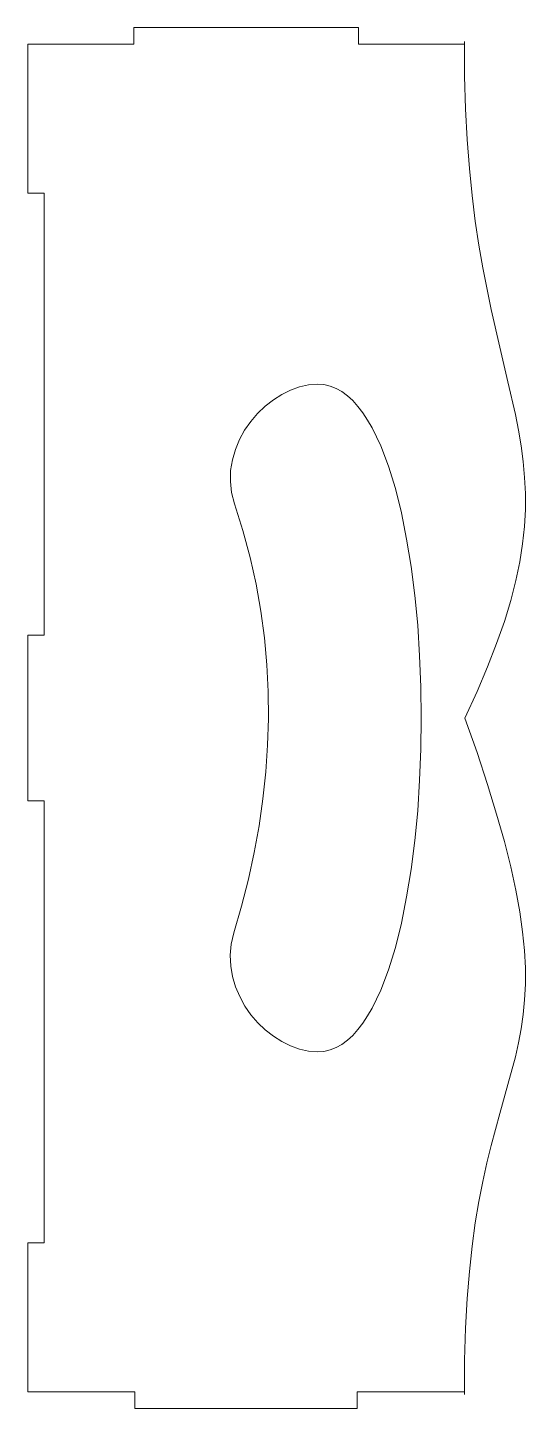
# Model space of a CAD drawing. Header units: inches. Extents: x -3.4 to 3.5, y -2.96 to 3.25.
# Drawn here: x 2.235 to 3.495, y -0.378 to 3.122 of the extents above; entities that cross this region are included whole.
import ezdxf

# ---------------------------------------------------------------- set-up
doc = ezdxf.new("R2010")
doc.units = ezdxf.units.IN
doc.header["$MEASUREMENT"] = 0
doc.layers.add('Katman 1', color=7, linetype='Continuous')

msp = doc.modelspace()

# ---------------------------------------------------------------- linework, layer by layer
at = {"layer": 'Katman 1', "color": 250, "lineweight": 9}
for points in [[(2.5043, 3.0802), (2.5043, 3.0802), (2.5043, 3.1222), (2.5043, 3.1222)], [(2.5043, 3.1222), (2.5043, 3.1222), (3.0725, 3.1222), (3.0725, 3.1222)], [(3.0725, 3.1222), (3.0725, 3.1222), (3.0725, 3.0802), (3.0725, 3.0802)], [(2.2354, 2.7022), (2.2354, 2.7022), (2.2354, 3.0802), (2.2354, 3.0802)], [(2.2354, 3.0802), (2.2354, 3.0802), (2.5043, 3.0802), (2.5043, 3.0802)], [(3.0725, 3.0802), (3.0725, 3.0802), (3.3412, 3.0802), (3.3412, 3.0802)], [(3.3412, 3.0872), (3.3412, 3.0872), (3.3416, 2.999), (3.3416, 2.999)], [(3.3412, 3.0802), (3.3412, 3.0802), (3.3412, 3.0872), (3.3412, 3.0872)], [(3.3416, 2.999), (3.3416, 2.999), (3.3441, 2.916), (3.3441, 2.916)], [(3.3441, 2.916), (3.3441, 2.916), (3.3479, 2.8384), (3.3479, 2.8384)], [(3.3479, 2.8384), (3.3479, 2.8384), (3.3536, 2.7652), (3.3536, 2.7652)], [(3.3536, 2.7652), (3.3536, 2.7652), (3.3605, 2.6966), (3.3605, 2.6966)], [(2.2774, 2.7022), (2.2774, 2.7022), (2.2354, 2.7022), (2.2354, 2.7022)], [(2.2774, 1.5823), (2.2774, 1.5823), (2.2774, 2.7022), (2.2774, 2.7022)], [(3.3605, 2.6966), (3.3605, 2.6966), (3.3685, 2.6319), (3.3685, 2.6319)], [(3.3685, 2.6319), (3.3685, 2.6319), (3.3776, 2.571), (3.3776, 2.571)], [(3.3776, 2.571), (3.3776, 2.571), (3.3876, 2.5136), (3.3876, 2.5136)], [(3.3876, 2.5136), (3.3876, 2.5136), (3.4085, 2.4079), (3.4085, 2.4079)], [(3.4085, 2.4079), (3.4085, 2.4079), (3.4305, 2.3123), (3.4305, 2.3123)], [(3.4305, 2.3123), (3.4305, 2.3123), (3.4512, 2.2245), (3.4512, 2.2245)], [(2.9009, 2.2035), (2.9009, 2.2035), (2.9236, 2.2119), (2.9236, 2.2119)], [(2.9236, 2.2119), (2.9236, 2.2119), (2.9465, 2.2168), (2.9465, 2.2168)], [(2.9465, 2.2168), (2.9465, 2.2168), (2.9692, 2.2186), (2.9692, 2.2186)], [(2.9692, 2.2186), (2.9692, 2.2186), (2.9852, 2.2175), (2.9852, 2.2175)], [(2.9852, 2.2175), (2.9852, 2.2175), (3.0012, 2.2137), (3.0012, 2.2137)], [(3.0012, 2.2137), (3.0012, 2.2137), (3.0163, 2.2077), (3.0163, 2.2077)], [(3.0163, 2.2077), (3.0163, 2.2077), (3.031, 2.1996), (3.031, 2.1996)], [(3.4512, 2.2245), (3.4512, 2.2245), (3.4699, 2.1419), (3.4699, 2.1419)], [(2.8369, 2.1626), (2.8369, 2.1626), (2.8574, 2.1787), (2.8574, 2.1787)], [(2.8574, 2.1787), (2.8574, 2.1787), (2.8789, 2.1926), (2.8789, 2.1926)], [(2.8789, 2.1926), (2.8789, 2.1926), (2.9009, 2.2035), (2.9009, 2.2035)], [(3.031, 2.1996), (3.031, 2.1996), (3.045, 2.1892), (3.045, 2.1892)], [(3.045, 2.1892), (3.045, 2.1892), (3.0585, 2.1769), (3.0585, 2.1769)], [(3.0585, 2.1769), (3.0585, 2.1769), (3.0714, 2.1622), (3.0714, 2.1622)], [(2.8001, 2.1237), (2.8001, 2.1237), (2.8176, 2.1444), (2.8176, 2.1444)], [(2.8176, 2.1444), (2.8176, 2.1444), (2.8369, 2.1626), (2.8369, 2.1626)], [(3.0714, 2.1622), (3.0714, 2.1622), (3.0841, 2.1458), (3.0841, 2.1458)], [(3.0841, 2.1458), (3.0841, 2.1458), (3.0959, 2.1276), (3.0959, 2.1276)], [(3.4699, 2.1419), (3.4699, 2.1419), (3.4779, 2.1017), (3.4779, 2.1017)], [(2.7714, 2.0779), (2.7714, 2.0779), (2.7847, 2.1017), (2.7847, 2.1017)], [(2.7847, 2.1017), (2.7847, 2.1017), (2.8001, 2.1237), (2.8001, 2.1237)], [(3.0959, 2.1276), (3.0959, 2.1276), (3.1074, 2.1076), (3.1074, 2.1076)], [(3.1074, 2.1076), (3.1074, 2.1076), (3.1292, 2.0625), (3.1292, 2.0625)], [(3.4779, 2.1017), (3.4779, 2.1017), (3.4845, 2.0621), (3.4845, 2.0621)], [(2.7612, 2.0527), (2.7612, 2.0527), (2.7714, 2.0779), (2.7714, 2.0779)], [(2.7538, 2.0267), (2.7538, 2.0267), (2.7612, 2.0527), (2.7612, 2.0527)], [(3.1292, 2.0625), (3.1292, 2.0625), (3.1487, 2.011), (3.1487, 2.011)], [(3.4845, 2.0621), (3.4845, 2.0621), (3.4896, 2.0222), (3.4896, 2.0222)], [(2.7485, 1.9718), (2.7485, 1.9718), (2.7492, 1.9995), (2.7492, 1.9995)], [(2.7492, 1.9995), (2.7492, 1.9995), (2.7538, 2.0267), (2.7538, 2.0267)], [(3.1487, 2.011), (3.1487, 2.011), (3.1661, 1.9543), (3.1661, 1.9543)], [(3.4896, 2.0222), (3.4896, 2.0222), (3.4932, 1.9823), (3.4932, 1.9823)], [(2.7514, 1.9435), (2.7514, 1.9435), (2.7485, 1.9718), (2.7485, 1.9718)], [(3.4932, 1.9823), (3.4932, 1.9823), (3.4952, 1.9417), (3.4952, 1.9417)], [(2.7587, 1.9151), (2.7587, 1.9151), (2.7514, 1.9435), (2.7514, 1.9435)], [(3.1661, 1.9543), (3.1661, 1.9543), (3.1814, 1.8924), (3.1814, 1.8924)], [(3.4952, 1.9417), (3.4952, 1.9417), (3.4952, 1.9004), (3.4952, 1.9004)], [(2.7803, 1.8472), (2.7803, 1.8472), (2.7587, 1.9151), (2.7587, 1.9151)], [(3.1814, 1.8924), (3.1814, 1.8924), (3.1947, 1.8259), (3.1947, 1.8259)], [(3.4952, 1.9004), (3.4952, 1.9004), (3.4928, 1.8581), (3.4928, 1.8581)], [(3.4928, 1.8581), (3.4928, 1.8581), (3.4883, 1.814), (3.4883, 1.814)], [(2.7985, 1.779), (2.7985, 1.779), (2.7803, 1.8472), (2.7803, 1.8472)], [(3.1947, 1.8259), (3.1947, 1.8259), (3.2061, 1.7562), (3.2061, 1.7562)], [(3.4883, 1.814), (3.4883, 1.814), (3.481, 1.7685), (3.481, 1.7685)], [(2.8134, 1.7111), (2.8134, 1.7111), (2.7985, 1.779), (2.7985, 1.779)], [(3.2061, 1.7562), (3.2061, 1.7562), (3.2154, 1.6831), (3.2154, 1.6831)], [(3.481, 1.7685), (3.481, 1.7685), (3.4712, 1.7205), (3.4712, 1.7205)], [(3.4712, 1.7205), (3.4712, 1.7205), (3.4581, 1.6701), (3.4581, 1.6701)], [(2.8254, 1.6432), (2.8254, 1.6432), (2.8134, 1.7111), (2.8134, 1.7111)], [(3.2154, 1.6831), (3.2154, 1.6831), (3.2227, 1.6075), (3.2227, 1.6075)], [(3.4581, 1.6701), (3.4581, 1.6701), (3.4421, 1.6173), (3.4421, 1.6173)], [(2.8349, 1.5753), (2.8349, 1.5753), (2.8254, 1.6432), (2.8254, 1.6432)], [(3.4421, 1.6173), (3.4421, 1.6173), (3.4225, 1.5613), (3.4225, 1.5613)], [(2.2354, 1.1623), (2.2354, 1.1623), (2.2354, 1.5823), (2.2354, 1.5823)], [(2.2354, 1.5823), (2.2354, 1.5823), (2.2774, 1.5823), (2.2774, 1.5823)], [(2.8407, 1.5074), (2.8407, 1.5074), (2.8349, 1.5753), (2.8349, 1.5753)], [(3.2227, 1.6075), (3.2227, 1.6075), (3.2274, 1.5301), (3.2274, 1.5301)], [(3.4225, 1.5613), (3.4225, 1.5613), (3.3992, 1.5022), (3.3992, 1.5022)], [(2.8443, 1.4391), (2.8443, 1.4391), (2.8407, 1.5074), (2.8407, 1.5074)], [(3.2274, 1.5301), (3.2274, 1.5301), (3.2307, 1.4514), (3.2307, 1.4514)], [(3.3992, 1.5022), (3.3992, 1.5022), (3.373, 1.4391), (3.373, 1.4391)], [(2.8449, 1.3713), (2.8449, 1.3713), (2.8443, 1.4391), (2.8443, 1.4391)], [(3.2307, 1.4514), (3.2307, 1.4514), (3.2316, 1.3723), (3.2316, 1.3723)], [(3.373, 1.4391), (3.373, 1.4391), (3.3419, 1.3723), (3.3419, 1.3723)], [(2.8429, 1.3033), (2.8429, 1.3033), (2.8449, 1.3713), (2.8449, 1.3713)], [(3.2316, 1.3723), (3.2316, 1.3723), (3.2307, 1.2932), (3.2307, 1.2932)], [(3.3419, 1.3723), (3.3419, 1.3723), (3.373, 1.2845), (3.373, 1.2845)], [(2.8383, 1.2355), (2.8383, 1.2355), (2.8429, 1.3033), (2.8429, 1.3033)], [(3.2307, 1.2932), (3.2307, 1.2932), (3.2274, 1.2145), (3.2274, 1.2145)], [(3.373, 1.2845), (3.373, 1.2845), (3.3992, 1.2036), (3.3992, 1.2036)], [(2.8309, 1.1673), (2.8309, 1.1673), (2.8383, 1.2355), (2.8383, 1.2355)], [(3.2274, 1.2145), (3.2274, 1.2145), (3.2227, 1.1371), (3.2227, 1.1371)], [(3.3992, 1.2036), (3.3992, 1.2036), (3.4225, 1.1284), (3.4225, 1.1284)], [(2.2774, 1.1623), (2.2774, 1.1623), (2.2354, 1.1623), (2.2354, 1.1623)], [(2.2774, 0.0424), (2.2774, 0.0424), (2.2774, 1.1623), (2.2774, 1.1623)], [(2.8214, 1.0993), (2.8214, 1.0993), (2.8309, 1.1673), (2.8309, 1.1673)], [(3.2227, 1.1371), (3.2227, 1.1371), (3.2154, 1.0615), (3.2154, 1.0615)], [(3.4225, 1.1284), (3.4225, 1.1284), (3.4421, 1.0594), (3.4421, 1.0594)], [(2.8087, 1.0314), (2.8087, 1.0314), (2.8214, 1.0993), (2.8214, 1.0993)], [(3.2154, 1.0615), (3.2154, 1.0615), (3.2061, 0.9884), (3.2061, 0.9884)], [(3.4421, 1.0594), (3.4421, 1.0594), (3.4581, 0.9954), (3.4581, 0.9954)], [(2.7941, 0.9636), (2.7941, 0.9636), (2.8087, 1.0314), (2.8087, 1.0314)], [(3.2061, 0.9884), (3.2061, 0.9884), (3.1947, 0.9188), (3.1947, 0.9188)], [(3.4581, 0.9954), (3.4581, 0.9954), (3.4712, 0.9362), (3.4712, 0.9362)], [(2.7767, 0.8957), (2.7767, 0.8957), (2.7941, 0.9636), (2.7941, 0.9636)], [(3.1947, 0.9188), (3.1947, 0.9188), (3.1814, 0.8523), (3.1814, 0.8523)], [(3.4712, 0.9362), (3.4712, 0.9362), (3.481, 0.8813), (3.481, 0.8813)], [(2.7572, 0.8274), (2.7572, 0.8274), (2.7767, 0.8957), (2.7767, 0.8957)], [(3.481, 0.8813), (3.481, 0.8813), (3.4883, 0.8305), (3.4883, 0.8305)], [(3.1814, 0.8523), (3.1814, 0.8523), (3.1661, 0.7907), (3.1661, 0.7907)], [(2.7505, 0.7994), (2.7505, 0.7994), (2.7572, 0.8274), (2.7572, 0.8274)], [(3.4883, 0.8305), (3.4883, 0.8305), (3.4928, 0.7833), (3.4928, 0.7833)], [(2.7481, 0.7714), (2.7481, 0.7714), (2.7505, 0.7994), (2.7505, 0.7994)], [(2.7494, 0.7437), (2.7494, 0.7437), (2.7481, 0.7714), (2.7481, 0.7714)], [(3.1661, 0.7907), (3.1661, 0.7907), (3.1487, 0.7336), (3.1487, 0.7336)], [(3.4928, 0.7833), (3.4928, 0.7833), (3.4952, 0.7392), (3.4952, 0.7392)], [(2.7541, 0.7168), (2.7541, 0.7168), (2.7494, 0.7437), (2.7494, 0.7437)], [(3.4952, 0.7392), (3.4952, 0.7392), (3.4952, 0.6976), (3.4952, 0.6976)], [(2.7618, 0.6909), (2.7618, 0.6909), (2.7541, 0.7168), (2.7541, 0.7168)], [(3.1487, 0.7336), (3.1487, 0.7336), (3.1292, 0.6822), (3.1292, 0.6822)], [(2.7721, 0.6661), (2.7721, 0.6661), (2.7618, 0.6909), (2.7618, 0.6909)], [(2.7852, 0.6422), (2.7852, 0.6422), (2.7721, 0.6661), (2.7721, 0.6661)], [(3.1292, 0.6822), (3.1292, 0.6822), (3.1074, 0.637), (3.1074, 0.637)], [(3.4952, 0.6976), (3.4952, 0.6976), (3.4932, 0.658), (3.4932, 0.658)], [(2.8007, 0.6202), (2.8007, 0.6202), (2.7852, 0.6422), (2.7852, 0.6422)], [(3.1074, 0.637), (3.1074, 0.637), (3.0959, 0.6171), (3.0959, 0.6171)], [(3.4932, 0.658), (3.4932, 0.658), (3.4896, 0.6206), (3.4896, 0.6206)], [(2.8181, 0.5999), (2.8181, 0.5999), (2.8007, 0.6202), (2.8007, 0.6202)], [(2.8369, 0.5817), (2.8369, 0.5817), (2.8181, 0.5999), (2.8181, 0.5999)], [(3.0841, 0.5989), (3.0841, 0.5989), (3.0714, 0.5824), (3.0714, 0.5824)], [(3.0959, 0.6171), (3.0959, 0.6171), (3.0841, 0.5989), (3.0841, 0.5989)], [(3.4896, 0.6206), (3.4896, 0.6206), (3.4845, 0.5842), (3.4845, 0.5842)], [(2.8574, 0.5656), (2.8574, 0.5656), (2.8369, 0.5817), (2.8369, 0.5817)], [(2.8787, 0.552), (2.8787, 0.552), (2.8574, 0.5656), (2.8574, 0.5656)], [(3.0585, 0.5677), (3.0585, 0.5677), (3.045, 0.5555), (3.045, 0.5555)], [(3.0714, 0.5824), (3.0714, 0.5824), (3.0585, 0.5677), (3.0585, 0.5677)], [(3.4845, 0.5842), (3.4845, 0.5842), (3.4779, 0.5488), (3.4779, 0.5488)], [(2.9007, 0.5411), (2.9007, 0.5411), (2.8787, 0.552), (2.8787, 0.552)], [(2.9234, 0.5327), (2.9234, 0.5327), (2.9007, 0.5411), (2.9007, 0.5411)], [(2.9465, 0.5278), (2.9465, 0.5278), (2.9234, 0.5327), (2.9234, 0.5327)], [(2.9692, 0.5261), (2.9692, 0.5261), (2.9465, 0.5278), (2.9465, 0.5278)], [(2.9852, 0.5271), (2.9852, 0.5271), (2.9692, 0.5261), (2.9692, 0.5261)], [(3.0012, 0.531), (3.0012, 0.531), (2.9852, 0.5271), (2.9852, 0.5271)], [(3.0163, 0.5369), (3.0163, 0.5369), (3.0012, 0.531), (3.0012, 0.531)], [(3.031, 0.545), (3.031, 0.545), (3.0163, 0.5369), (3.0163, 0.5369)], [(3.045, 0.5555), (3.045, 0.5555), (3.031, 0.545), (3.031, 0.545)], [(3.4779, 0.5488), (3.4779, 0.5488), (3.4699, 0.5138), (3.4699, 0.5138)], [(3.4699, 0.5138), (3.4699, 0.5138), (3.4512, 0.4435), (3.4512, 0.4435)], [(3.4512, 0.4435), (3.4512, 0.4435), (3.4305, 0.37), (3.4305, 0.37)], [(3.4305, 0.37), (3.4305, 0.37), (3.4085, 0.2891), (3.4085, 0.2891)], [(3.4085, 0.2891), (3.4085, 0.2891), (3.3979, 0.245), (3.3979, 0.245)], [(3.3979, 0.245), (3.3979, 0.245), (3.3876, 0.1978), (3.3876, 0.1978)], [(3.3876, 0.1978), (3.3876, 0.1978), (3.3776, 0.1471), (3.3776, 0.1471)], [(3.3776, 0.1471), (3.3776, 0.1471), (3.3685, 0.0924), (3.3685, 0.0924)], [(3.3685, 0.0924), (3.3685, 0.0924), (3.3605, 0.0333), (3.3605, 0.0333)], [(2.2354, -0.3356), (2.2354, -0.3356), (2.2354, 0.0424), (2.2354, 0.0424)], [(2.2354, 0.0424), (2.2354, 0.0424), (2.2774, 0.0424), (2.2774, 0.0424)], [(3.3605, 0.0333), (3.3605, 0.0333), (3.3536, -0.0304), (3.3536, -0.0304)], [(3.3536, -0.0304), (3.3536, -0.0304), (3.3479, -0.0993), (3.3479, -0.0993)], [(3.3479, -0.0993), (3.3479, -0.0993), (3.3441, -0.1742), (3.3441, -0.1742)], [(3.3441, -0.1742), (3.3441, -0.1742), (3.3416, -0.2551), (3.3416, -0.2551)], [(3.3416, -0.2551), (3.3416, -0.2551), (3.3412, -0.3426), (3.3412, -0.3426)], [(2.5069, -0.3356), (2.5069, -0.3356), (2.2354, -0.3356), (2.2354, -0.3356)], [(2.5069, -0.3776), (2.5069, -0.3776), (2.5069, -0.3356), (2.5069, -0.3356)], [(3.3412, -0.3356), (3.3412, -0.3356), (3.0698, -0.3356), (3.0698, -0.3356)], [(3.0698, -0.3356), (3.0698, -0.3356), (3.0698, -0.3776), (3.0698, -0.3776)], [(3.3412, -0.3426), (3.3412, -0.3426), (3.3412, -0.3356), (3.3412, -0.3356)], [(3.0698, -0.3776), (3.0698, -0.3776), (2.5069, -0.3776), (2.5069, -0.3776)]]:
    msp.add_open_spline(points, degree=3, dxfattribs=at)

doc.saveas('drawing.dxf')
